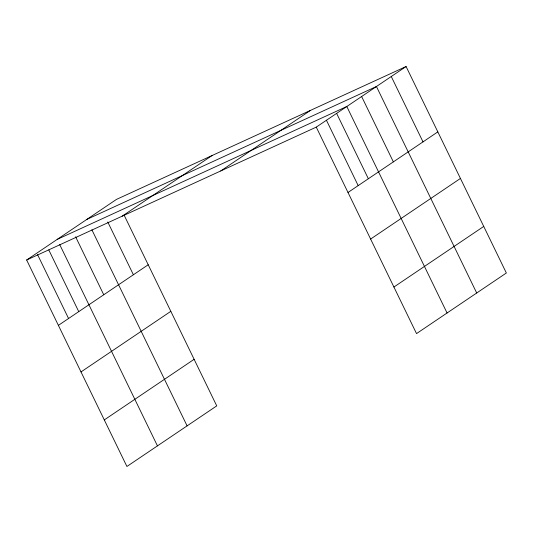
<?xml version="1.0" encoding="UTF-8"?>
<svg xmlns="http://www.w3.org/2000/svg" width="533" height="533" viewBox="0 0 533 533"><rect width="100%" height="100%" fill="white"/><g stroke="black" fill="none" stroke-linecap="round" stroke-linejoin="round"><path stroke-width="0.8" d="M124.049 214.999L216.738 405.88L126.914 466.482L26.65 260.004L116.474 199.402L406.086 66.518L506.35 272.996L416.526 333.598L316.262 127.121L406.086 66.518M122.224 216.151L212.047 155.549M220.689 170.973L310.519 110.371M58.39 325.363L148.214 264.761M81.003 371.934L170.826 311.332M348.002 192.48L437.826 131.878M370.615 239.05L460.439 178.448M104.295 419.911L194.125 359.309M393.914 287.034L483.737 226.425M86.832 219.396L376.445 86.519L476.709 292.997M57.191 239.397L346.803 106.513L447.067 312.998M26.65 260.004L316.262 127.121M391.269 76.519L423.009 141.878M361.627 96.52L393.361 161.879M336.623 113.382L368.363 178.748M326.443 120.251L358.183 185.617M107.786 222.028L133.39 274.762M91.883 229.796L187.096 425.88M75.619 236.825L103.748 294.762M59.716 244.6L157.448 445.874M48.816 249.977L78.751 311.625M37.55 254.621L68.57 318.494"/></g></svg>
